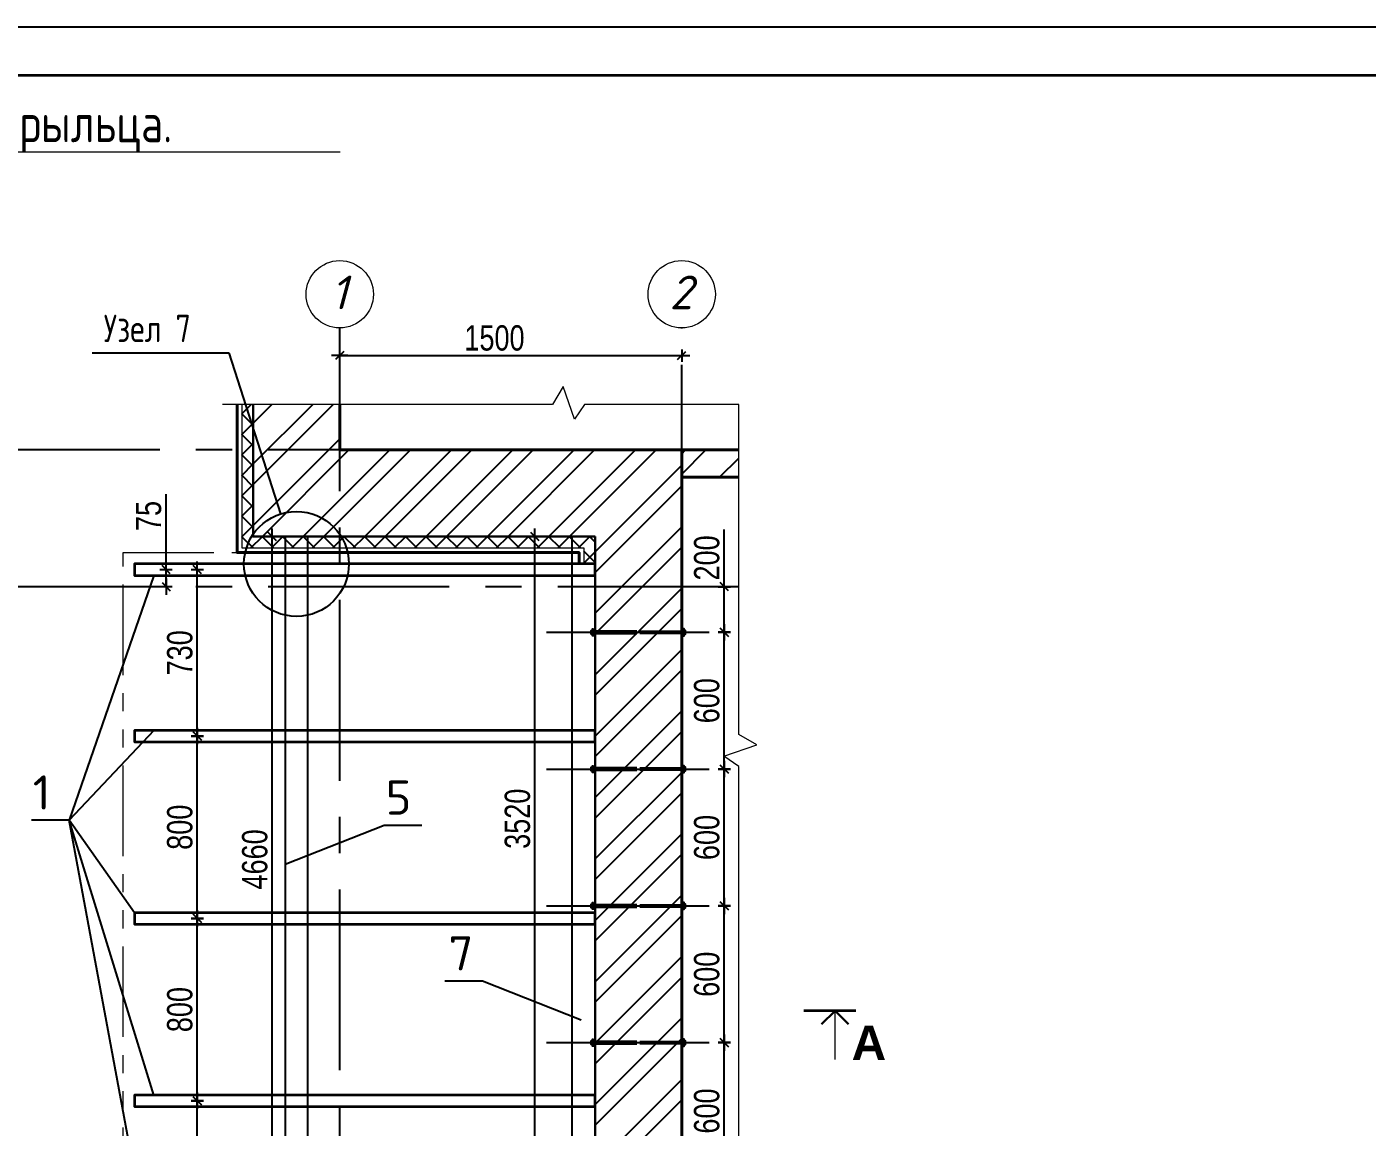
# Model space of a CAD drawing. Extents: x -12289450 to -10763036, y -7834513 to -6150123.
# Drawn here: x -10969917 to -10964037, y -7677088 to -7672261 of the extents above; entities that cross this region are included whole.
import ezdxf

# ---------------------------------------------------------------- set-up
doc = ezdxf.new("R2010")
doc.units = 0
doc.header["$LTSCALE"] = 25
doc.header["$PDMODE"] = 35
doc.linetypes.add('CENTER', pattern=[50.8, 31.75, -6.35, 6.35, -6.35])
doc.linetypes.add('PHANTOM2', pattern=[31.75, 15.875, -3.175, 3.175, -3.175, 3.175, -3.175])
doc.layers.get('DefPoints').update_dxf_attribs({"color": 10, "lineweight": 30})
for name, color, linetype in [('001-ПЕРЕГОРОДКИ', 5, 'Continuous'), ('004-ВСПЛИНИИ', 15, 'Continuous'), ('005-РАЗМЕРЫ', 252, 'Continuous'), ('008-ШТРИХОВКА', 252, 'Continuous'), ('010-MEBEL', 3, 'Continuous'), ('014-ОСИ', 251, 'CENTER'), ('Annotation - Text', 7, 'Continuous'), ('ArchiCAD', 7, 'Continuous'), ('EEE', 7, 'Continuous'), ('Крыши', 7, 'Continuous'), ('Новое', 51, 'Continuous')]:
    doc.layers.add(name, color=color, linetype=linetype)
for name, color, linetype, lineweight in [('Перегор', 4, 'Continuous', 20), ('Стена', 7, 'Continuous', 5), ('СТЕНЫ', 5, 'Continuous', 40)]:
    doc.layers.add(name, color=color, linetype=linetype, lineweight=lineweight)
doc.styles.add('gismo', font='isocpeui.ttf')
doc.styles.add('GOST 2.304', font='cs_gost2304.shx')
doc.styles.add('ROMANT', font='romant.shx', dxfattribs={"height": 2})
doc.styles.add('RUSS', font='russ', dxfattribs={"width": 0.8})
doc.styles.add('TXT0', font='txt', dxfattribs={"width": 0.8})
doc.styles.add('СГЕНЕРИР_СТИЛЬ_1', font='arialbd.ttf')
doc.dimstyles.new('RUSS100', dxfattribs={"dimscale": 100, "dimtxt": 2, "dimasz": 1, "dimexe": 0.5, "dimexo": 3, "dimgap": 0.5, "dimtad": 1, "dimdec": 0, "dimrnd": 2.5, "dimzin": 0, "dimdsep": 46, "dimtxsty": 'RUSS', "dimblk1": 'ARCHTICK', "dimblk2": 'ARCHTICK', "dimsah": 1, "dimcen": 3, "dimdle": 1, "dimadec": 0, "dimazin": 2, "dimtp": 6, "dimtm": 6, "dimtfac": 3, "dimtdec": 0, "dimtmove": 2, "dimatfit": 3, "dimldrblk": 'NONE', "dimfxl": 0, "dimtolj": 1, "dimtzin": 0, "dimarcsym": 0})
doc.dimstyles.new('Копия РАЗМЕРЫ22', dxfattribs={"dimscale": 30, "dimtxt": 3.7, "dimasz": 0.06, "dimexe": 0, "dimexo": 0, "dimgap": 0.7, "dimtad": 1, "dimdec": 0, "dimzin": 0, "dimdsep": 46, "dimtxsty": 'TXT0', "dimblk1": 'A8MITTA', "dimblk2": 'A8MITTA', "dimsah": 1, "dimcen": 0.2, "dimse1": 1, "dimse2": 1, "dimadec": 0, "dimazin": 0, "dimtp": 6, "dimtm": 6, "dimtfac": 1, "dimtdec": 0, "dimtofl": 0, "dimtmove": 0, "dimatfit": 3, "dimldrblk": 'A8MITTA', "dimfxl": 0, "dimtolj": 1, "dimtzin": 0, "dimarcsym": 0})

# ---------------------------------------------------------------- blocks, each defined once
blk = doc.blocks.new('A8MITTA', base_point=(3180, 3140))
for p, q in [((3160, 3140), (3200, 3140)), ((3170, 3130), (3190, 3150)), ((3180, 3155), (3180, 3125))]:
    blk.add_line(p, q)
blk = doc.blocks.new('*D911')
at = {"layer": '005-РАЗМЕРЫ', "color": 0, "lineweight": -2, "transparency": 16777216}
blk.add_line((-10968542.1, -7673703.3), (-10967045.7, -7673703.3), dxfattribs=at)
at = {"layer": 'DefPoints', "color": 0, "transparency": 16777216}
for p in [(-10967043.9, -7673703.3), (-10968543.9, -7673748.8), (-10967043.9, -7673748.8)]:
    blk.add_point(p, dxfattribs=at)
at = {"layer": '005-РАЗМЕРЫ', "color": 0, "lineweight": -2, "transparency": 16777216, "xscale": 1.8, "yscale": 1.8, "zscale": 1.8, "rotation": 180}
blk.add_blockref('A8MITTA', (-10968543.9, -7673703.3), dxfattribs=at)
at = {"layer": '005-РАЗМЕРЫ', "color": 0, "lineweight": -2, "transparency": 16777216, "xscale": 1.8, "yscale": 1.8, "zscale": 1.8}
blk.add_blockref('A8MITTA', (-10967043.9, -7673703.3), dxfattribs=at)
at = {"layer": '005-РАЗМЕРЫ', "color": 0, "transparency": 16777216, "insert": (-10967865.2, -7673626.8), "char_height": 111, "attachment_point": 5, "style": 'TXT0'}
blk.add_mtext('\\A1;1500', dxfattribs=at)
blk = doc.blocks.new('*D913')
at = {"layer": '005-РАЗМЕРЫ', "color": 0, "lineweight": -2, "transparency": 16777216}
blk.add_line((-10969168.8, -7677770.8), (-10969168.8, -7676974.4), dxfattribs=at)
at = {"layer": 'DefPoints', "color": 0, "transparency": 16777216}
for p in [(-10969443.9, -7676972.6), (-10969168.8, -7676972.6), (-10969443.9, -7677772.6)]:
    blk.add_point(p, dxfattribs=at)
at = {"layer": '005-РАЗМЕРЫ', "color": 0, "lineweight": -2, "transparency": 16777216, "xscale": 1.8, "yscale": 1.8, "zscale": 1.8}
for p, rotation in [((-10969168.8, -7676972.6), 90), ((-10969168.8, -7677772.6), 270)]:
    blk.add_blockref('A8MITTA', p, dxfattribs=dict(at, rotation=rotation))
at = {"layer": '005-РАЗМЕРЫ', "color": 0, "transparency": 16777216, "insert": (-10969245.3, -7677372.6), "char_height": 111, "attachment_point": 5, "rotation": 90, "style": 'TXT0'}
blk.add_mtext('\\A1;800', dxfattribs=at)
blk = doc.blocks.new('*D914')
at = {"layer": '005-РАЗМЕРЫ', "color": 0, "lineweight": -2, "transparency": 16777216}
blk.add_line((-10969168.8, -7676970.8), (-10969168.8, -7676174.4), dxfattribs=at)
at = {"layer": 'DefPoints', "color": 0, "transparency": 16777216}
for p in [(-10969443.9, -7676172.6), (-10969168.8, -7676172.6), (-10969443.9, -7676972.6)]:
    blk.add_point(p, dxfattribs=at)
at = {"layer": '005-РАЗМЕРЫ', "color": 0, "lineweight": -2, "transparency": 16777216, "xscale": 1.8, "yscale": 1.8, "zscale": 1.8}
for p, rotation in [((-10969168.8, -7676172.6), 90), ((-10969168.8, -7676972.6), 270)]:
    blk.add_blockref('A8MITTA', p, dxfattribs=dict(at, rotation=rotation))
at = {"layer": '005-РАЗМЕРЫ', "color": 0, "transparency": 16777216, "insert": (-10969245.3, -7676572.6), "char_height": 111, "attachment_point": 5, "rotation": 90, "style": 'TXT0'}
blk.add_mtext('\\A1;800', dxfattribs=at)
blk = doc.blocks.new('*D915')
at = {"layer": '005-РАЗМЕРЫ', "color": 0, "lineweight": -2, "transparency": 16777216}
blk.add_line((-10969168.8, -7676170.8), (-10969168.8, -7675374.4), dxfattribs=at)
at = {"layer": 'DefPoints', "color": 0, "transparency": 16777216}
for p in [(-10969443.9, -7675372.6), (-10969168.8, -7675372.6), (-10969443.9, -7676172.6)]:
    blk.add_point(p, dxfattribs=at)
at = {"layer": '005-РАЗМЕРЫ', "color": 0, "lineweight": -2, "transparency": 16777216, "xscale": 1.8, "yscale": 1.8, "zscale": 1.8}
for p, rotation in [((-10969168.8, -7675372.6), 90), ((-10969168.8, -7676172.6), 270)]:
    blk.add_blockref('A8MITTA', p, dxfattribs=dict(at, rotation=rotation))
at = {"layer": '005-РАЗМЕРЫ', "color": 0, "transparency": 16777216, "insert": (-10969245.3, -7675772.6), "char_height": 111, "attachment_point": 5, "rotation": 90, "style": 'TXT0'}
blk.add_mtext('\\A1;800', dxfattribs=at)
blk = doc.blocks.new('*D916')
at = {"layer": '005-РАЗМЕРЫ', "color": 0, "lineweight": -2, "transparency": 16777216}
blk.add_line((-10969168.8, -7675370.8), (-10969168.8, -7674644.4), dxfattribs=at)
at = {"layer": 'DefPoints', "color": 0, "transparency": 16777216}
for p in [(-10969443.9, -7674642.6), (-10969168.8, -7674642.6), (-10969443.9, -7675372.6)]:
    blk.add_point(p, dxfattribs=at)
at = {"layer": '005-РАЗМЕРЫ', "color": 0, "lineweight": -2, "transparency": 16777216, "xscale": 1.8, "yscale": 1.8, "zscale": 1.8}
for p, rotation in [((-10969168.8, -7674642.6), 90), ((-10969168.8, -7675372.6), 270)]:
    blk.add_blockref('A8MITTA', p, dxfattribs=dict(at, rotation=rotation))
at = {"layer": '005-РАЗМЕРЫ', "color": 0, "transparency": 16777216, "insert": (-10969245.3, -7675007.6), "char_height": 111, "attachment_point": 5, "rotation": 90, "style": 'TXT0'}
blk.add_mtext('\\A1;730', dxfattribs=at)
blk = doc.blocks.new('*D917')
at = {"layer": '005-РАЗМЕРЫ', "color": 0, "lineweight": -2, "transparency": 16777216}
for p, q in [((-10969305.6, -7674642.6), (-10969305.6, -7674312.2)), ((-10969305.6, -7674715.8), (-10969305.6, -7674644.4))]:
    blk.add_line(p, q, dxfattribs=at)
at = {"layer": 'DefPoints', "color": 0, "transparency": 16777216}
for p in [(-10969443.9, -7674642.6), (-10969493.9, -7674717.6), (-10969305.6, -7674717.6)]:
    blk.add_point(p, dxfattribs=at)
at = {"layer": '005-РАЗМЕРЫ', "color": 0, "lineweight": -2, "transparency": 16777216, "xscale": 1.8, "yscale": 1.8, "zscale": 1.8}
for p, rotation in [((-10969305.6, -7674642.6), 90), ((-10969305.6, -7674717.6), 270)]:
    blk.add_blockref('A8MITTA', p, dxfattribs=dict(at, rotation=rotation))
at = {"layer": '005-РАЗМЕРЫ', "color": 0, "transparency": 16777216, "insert": (-10969382.1, -7674407.2), "char_height": 111, "attachment_point": 5, "rotation": 90, "style": 'TXT0'}
blk.add_mtext('\\A1;75', dxfattribs=at)
blk = doc.blocks.new('*D919')
at = {"layer": '005-РАЗМЕРЫ', "color": 0, "lineweight": -2, "transparency": 16777216}
blk.add_line((-10968839.9, -7679155.8), (-10968839.9, -7674499.4), dxfattribs=at)
at = {"layer": 'DefPoints', "color": 0, "transparency": 16777216}
for p in [(-10968839.9, -7674497.6), (-10968783.9, -7674497.6), (-10968783.9, -7679157.6)]:
    blk.add_point(p, dxfattribs=at)
at = {"layer": '005-РАЗМЕРЫ', "color": 0, "lineweight": -2, "transparency": 16777216, "xscale": 1.8, "yscale": 1.8, "zscale": 1.8}
for p, rotation in [((-10968839.9, -7674497.6), 90), ((-10968839.9, -7679157.6), 270)]:
    blk.add_blockref('A8MITTA', p, dxfattribs=dict(at, rotation=rotation))
at = {"layer": '005-РАЗМЕРЫ', "color": 0, "transparency": 16777216, "insert": (-10968916.4, -7675913.8), "char_height": 111, "attachment_point": 5, "rotation": 90, "style": 'TXT0'}
blk.add_mtext('\\A1;4660', dxfattribs=at)
blk = doc.blocks.new('_ArchTick')
at = {"color": 0, "linetype": 'ByBlock', "const_width": 0.15}
blk.add_lwpolyline([(-0.5, -0.5), (0.5, 0.5)], dxfattribs=at)
blk = doc.blocks.new('*D952')
at = {"layer": '005-РАЗМЕРЫ', "color": 0, "lineweight": -2, "transparency": 16777216}
blk.add_line((-10966857.1, -7677315.8), (-10966857.1, -7676719.4), dxfattribs=at)
at = {"layer": 'DefPoints', "color": 0, "transparency": 16777216}
for p in [(-10966917.2, -7676717.6), (-10966857.1, -7676717.6), (-10967132.2, -7677317.6)]:
    blk.add_point(p, dxfattribs=at)
at = {"layer": '005-РАЗМЕРЫ', "color": 0, "lineweight": -2, "transparency": 16777216, "xscale": 1.8, "yscale": 1.8, "zscale": 1.8}
for p, rotation in [((-10966857.1, -7676717.6), 90), ((-10966857.1, -7677317.6), 270)]:
    blk.add_blockref('A8MITTA', p, dxfattribs=dict(at, rotation=rotation))
at = {"layer": '005-РАЗМЕРЫ', "color": 0, "transparency": 16777216, "insert": (-10966933.6, -7677017.6), "char_height": 111, "attachment_point": 5, "rotation": 90, "style": 'TXT0'}
blk.add_mtext('\\A1;600', dxfattribs=at)
blk = doc.blocks.new('*D953')
at = {"layer": '005-РАЗМЕРЫ', "color": 0, "lineweight": -2, "transparency": 16777216}
blk.add_line((-10966857.1, -7676715.8), (-10966857.1, -7676119.4), dxfattribs=at)
at = {"layer": 'DefPoints', "color": 0, "transparency": 16777216}
for p in [(-10966917.2, -7676117.6), (-10966857.1, -7676117.6), (-10967132.2, -7676717.6)]:
    blk.add_point(p, dxfattribs=at)
at = {"layer": '005-РАЗМЕРЫ', "color": 0, "lineweight": -2, "transparency": 16777216, "xscale": 1.8, "yscale": 1.8, "zscale": 1.8}
for p, rotation in [((-10966857.1, -7676117.6), 90), ((-10966857.1, -7676717.6), 270)]:
    blk.add_blockref('A8MITTA', p, dxfattribs=dict(at, rotation=rotation))
at = {"layer": '005-РАЗМЕРЫ', "color": 0, "transparency": 16777216, "insert": (-10966933.6, -7676417.6), "char_height": 111, "attachment_point": 5, "rotation": 90, "style": 'TXT0'}
blk.add_mtext('\\A1;600', dxfattribs=at)
blk = doc.blocks.new('*D954')
at = {"layer": '005-РАЗМЕРЫ', "color": 0, "lineweight": -2, "transparency": 16777216}
blk.add_line((-10966857.1, -7676115.8), (-10966857.1, -7675519.4), dxfattribs=at)
at = {"layer": 'DefPoints', "color": 0, "transparency": 16777216}
for p in [(-10966917.2, -7675517.6), (-10966857.1, -7675517.6), (-10967132.2, -7676117.6)]:
    blk.add_point(p, dxfattribs=at)
at = {"layer": '005-РАЗМЕРЫ', "color": 0, "lineweight": -2, "transparency": 16777216, "xscale": 1.8, "yscale": 1.8, "zscale": 1.8}
for p, rotation in [((-10966857.1, -7675517.6), 90), ((-10966857.1, -7676117.6), 270)]:
    blk.add_blockref('A8MITTA', p, dxfattribs=dict(at, rotation=rotation))
at = {"layer": '005-РАЗМЕРЫ', "color": 0, "transparency": 16777216, "insert": (-10966933.6, -7675817.6), "char_height": 111, "attachment_point": 5, "rotation": 90, "style": 'TXT0'}
blk.add_mtext('\\A1;600', dxfattribs=at)
blk = doc.blocks.new('*D955')
at = {"layer": '005-РАЗМЕРЫ', "color": 0, "lineweight": -2, "transparency": 16777216}
blk.add_line((-10966857.1, -7675515.8), (-10966857.1, -7674919.4), dxfattribs=at)
at = {"layer": 'DefPoints', "color": 0, "transparency": 16777216}
for p in [(-10966917.2, -7674917.6), (-10966857.1, -7674917.6), (-10967132.2, -7675517.6)]:
    blk.add_point(p, dxfattribs=at)
at = {"layer": '005-РАЗМЕРЫ', "color": 0, "lineweight": -2, "transparency": 16777216, "xscale": 1.8, "yscale": 1.8, "zscale": 1.8}
for p, rotation in [((-10966857.1, -7674917.6), 90), ((-10966857.1, -7675517.6), 270)]:
    blk.add_blockref('A8MITTA', p, dxfattribs=dict(at, rotation=rotation))
at = {"layer": '005-РАЗМЕРЫ', "color": 0, "transparency": 16777216, "insert": (-10966933.6, -7675217.6), "char_height": 111, "attachment_point": 5, "rotation": 90, "style": 'TXT0'}
blk.add_mtext('\\A1;600', dxfattribs=at)
blk = doc.blocks.new('*D956')
at = {"layer": '005-РАЗМЕРЫ', "color": 0, "lineweight": -2, "transparency": 16777216}
for p, q in [((-10966857.1, -7674717.6), (-10966857.1, -7674466.6)), ((-10966857.1, -7674915.8), (-10966857.1, -7674719.4))]:
    blk.add_line(p, q, dxfattribs=at)
at = {"layer": 'DefPoints', "color": 0, "transparency": 16777216}
for p in [(-10966917.2, -7674717.6), (-10966857.1, -7674717.6), (-10967132.2, -7674917.6)]:
    blk.add_point(p, dxfattribs=at)
at = {"layer": '005-РАЗМЕРЫ', "color": 0, "lineweight": -2, "transparency": 16777216, "xscale": 1.8, "yscale": 1.8, "zscale": 1.8}
for p, rotation in [((-10966857.1, -7674717.6), 90), ((-10966857.1, -7674917.6), 270)]:
    blk.add_blockref('A8MITTA', p, dxfattribs=dict(at, rotation=rotation))
at = {"layer": '005-РАЗМЕРЫ', "color": 0, "transparency": 16777216, "insert": (-10966933.6, -7674591.2), "char_height": 111, "attachment_point": 5, "rotation": 90, "style": 'TXT0'}
blk.add_mtext('\\A1;200', dxfattribs=at)
blk = doc.blocks.new('*D961')
at = {"layer": '005-РАЗМЕРЫ', "color": 0, "lineweight": -2, "transparency": 16777216}
blk.add_line((-10967687.6, -7678015.8), (-10967687.6, -7674499.4), dxfattribs=at)
at = {"layer": 'DefPoints', "color": 0, "transparency": 16777216}
for p in [(-10967687.6, -7674497.6), (-10967523.9, -7674497.6), (-10967523.9, -7678017.6)]:
    blk.add_point(p, dxfattribs=at)
at = {"layer": '005-РАЗМЕРЫ', "color": 0, "lineweight": -2, "transparency": 16777216, "xscale": 1.8, "yscale": 1.8, "zscale": 1.8}
for p, rotation in [((-10967687.6, -7674497.6), 90), ((-10967687.6, -7678017.6), 270)]:
    blk.add_blockref('A8MITTA', p, dxfattribs=dict(at, rotation=rotation))
at = {"layer": '005-РАЗМЕРЫ', "color": 0, "transparency": 16777216, "insert": (-10967764.1, -7675735.4), "char_height": 111, "attachment_point": 5, "rotation": 90, "style": 'TXT0'}
blk.add_mtext('\\A1;3520', dxfattribs=at)

msp = doc.modelspace()

# ---------------------------------------------------------------- hatches: boundary and pattern name
at = {"layer": '008-ШТРИХОВКА', "ltscale": 3}
h = msp.add_hatch(dxfattribs=at)
h.set_pattern_fill('ANSI37', color=256, scale=20, style=0)
h.set_pattern_definition([(45, (-10968973.87, -7679347.64), (-44.9013, 44.9013), []), (135, (-10968973.87, -7679347.64), (-44.9013, -44.9013), [])])
h.paths.add_polyline_path([(-10967423.9, -7679297.6), (-10967423.9, -7679347.6), (-10966793.9, -7679347.6), (-10966793.9, -7679297.6)])
h.paths.add_polyline_path([(-10967473.9, -7674617.6), (-10967423.9, -7674617.6), (-10967423.9, -7674497.6), (-10968923.9, -7674497.6), (-10968923.9, -7673917.6), (-10968973.9, -7673917.6), (-10968973.9, -7674547.6), (-10967473.9, -7674547.6)])
h = msp.add_hatch(dxfattribs=at)
h.set_pattern_fill('ANSI32', color=256, scale=20)
h.set_pattern_definition([(45, (-10968923.87, -7679297.64), (-134.704, 134.704), []), (45, (-10968834.07, -7679297.64), (-134.704, 134.704), [])])
h.paths.add_polyline_path([(-10968543.9, -7673917.6), (-10968923.9, -7673917.6), (-10968923.9, -7674497.6), (-10967423.9, -7674497.6), (-10967423.9, -7679297.6), (-10966793.9, -7679297.6), (-10966793.9, -7678917.6), (-10967043.9, -7678917.6), (-10967043.9, -7678073), (-10967125.9, -7678073), (-10967125.9, -7677915.1), (-10967043.9, -7677915.1), (-10967043.9, -7674117.6), (-10968543.9, -7674117.6)])
h = msp.add_hatch(dxfattribs=at)
h.set_pattern_fill('ANSI32', color=256, scale=20)
h.set_pattern_definition([(45, (-10967043.87, -7677097.64), (-134.704, 134.704), []), (45, (-10966954.07, -7677097.64), (-134.704, 134.704), [])])
h.paths.add_polyline_path([(-10966793.9, -7674237.6), (-10966793.9, -7674117.6), (-10967043.9, -7674117.6), (-10967043.9, -7674237.6)])

# ---------------------------------------------------------------- linework, layer by layer
at = {"layer": '001-ПЕРЕГОРОДКИ', "lineweight": 35, "ltscale": 100}
msp.add_lwpolyline([(-10966280.3, -7676578), (-10966508.1, -7676578)], dxfattribs=at)
at = {"layer": '001-ПЕРЕГОРОДКИ', "lineweight": 18, "ltscale": 100}
msp.add_lwpolyline([(-10966371, -7676791), (-10966371, -7676578)], dxfattribs=at)
at = {"layer": '004-ВСПЛИНИИ', "color": 1}
for p, q in [((-10969629.8, -7673691.3), (-10969029.8, -7673691.3)), ((-10969029.8, -7673691.3), (-10968803.9, -7674398.4))]:
    msp.add_line(p, q, dxfattribs=at)
at = {"layer": '004-ВСПЛИНИИ', "color": 0, "lineweight": 0}
for points in [[(-10966793.9, -7673917.6), (-10967469.9, -7673917.6), (-10967514.8, -7673982.8), (-10967564.1, -7673838.5), (-10967610.4, -7673917.6), (-10969057.8, -7673917.6)], [(-10966793.9, -7679443), (-10966793.9, -7675505.6), (-10966859, -7675460.6), (-10966714.7, -7675411.4), (-10966793.9, -7675365.1), (-10966793.9, -7673917.6)]]:
    msp.add_lwpolyline(points, dxfattribs=at)
at = {"layer": '004-ВСПЛИНИИ', "color": 1}
msp.add_circle((-10968733.9, -7674617.6), 230.1, dxfattribs=at)
at = {"layer": '005-РАЗМЕРЫ', "color": 4, "lineweight": 35}
for points in [[(-10967493.9, -7674617.6), (-10969443.9, -7674617.6), (-10969443.9, -7674667.6), (-10967423.9, -7674667.6), (-10967423.9, -7674617.6)], [(-10967493.9, -7675347.6), (-10969443.9, -7675347.6), (-10969443.9, -7675397.6), (-10967423.9, -7675397.6), (-10967423.9, -7675347.6)], [(-10967493.9, -7676147.6), (-10969443.9, -7676147.6), (-10969443.9, -7676197.6), (-10967423.9, -7676197.6), (-10967423.9, -7676147.6)], [(-10967493.9, -7676947.6), (-10969443.9, -7676947.6), (-10969443.9, -7676997.6), (-10967423.9, -7676997.6), (-10967423.9, -7676947.6)]]:
    msp.add_lwpolyline(points, close=True, dxfattribs=at)
at = {"layer": '005-РАЗМЕРЫ', "color": 6, "lineweight": 25, "ltscale": 4}
for points in [[(-10967434.9, -7674917.6), (-10967434.9, -7674925.6), (-10967440.9, -7674925.6), (-10967440.9, -7674917.6), (-10967440.9, -7674917.6), (-10967440.9, -7674917.6), (-10967440.9, -7674909.6), (-10967434.9, -7674909.6), (-10967434.9, -7674925.6)], [(-10967430.9, -7674902.6), (-10967430.9, -7674917.6), (-10967430.9, -7674932.6), (-10967434.9, -7674932.6), (-10967434.9, -7674902.6), (-10967430.9, -7674902.6)], [(-10967240.9, -7674912.6), (-10967434.9, -7674912.6), (-10967434.9, -7674922.6), (-10967240.9, -7674922.6)], [(-10967226.9, -7674912.6), (-10967032.9, -7674912.6), (-10967032.9, -7674922.6), (-10967226.9, -7674922.6)], [(-10967036.9, -7674902.6), (-10967036.9, -7674917.6), (-10967036.9, -7674932.6), (-10967032.9, -7674932.6), (-10967032.9, -7674902.6), (-10967036.9, -7674902.6)], [(-10967032.9, -7674917.6), (-10967032.9, -7674925.6), (-10967026.9, -7674925.6), (-10967026.9, -7674917.6), (-10967026.9, -7674917.6), (-10967026.9, -7674917.6), (-10967026.9, -7674909.6), (-10967032.9, -7674909.6), (-10967032.9, -7674925.6)], [(-10967434.9, -7675517.6), (-10967434.9, -7675525.6), (-10967440.9, -7675525.6), (-10967440.9, -7675517.6), (-10967440.9, -7675517.6), (-10967440.9, -7675517.6), (-10967440.9, -7675509.6), (-10967434.9, -7675509.6), (-10967434.9, -7675525.6)], [(-10967430.9, -7675502.6), (-10967430.9, -7675517.6), (-10967430.9, -7675532.6), (-10967434.9, -7675532.6), (-10967434.9, -7675502.6), (-10967430.9, -7675502.6)], [(-10967240.9, -7675512.6), (-10967434.9, -7675512.6), (-10967434.9, -7675522.6), (-10967240.9, -7675522.6)], [(-10967226.9, -7675512.6), (-10967032.9, -7675512.6), (-10967032.9, -7675522.6), (-10967226.9, -7675522.6)], [(-10967036.9, -7675502.6), (-10967036.9, -7675517.6), (-10967036.9, -7675532.6), (-10967032.9, -7675532.6), (-10967032.9, -7675502.6), (-10967036.9, -7675502.6)], [(-10967032.9, -7675517.6), (-10967032.9, -7675525.6), (-10967026.9, -7675525.6), (-10967026.9, -7675517.6), (-10967026.9, -7675517.6), (-10967026.9, -7675517.6), (-10967026.9, -7675509.6), (-10967032.9, -7675509.6), (-10967032.9, -7675525.6)], [(-10967434.9, -7676117.6), (-10967434.9, -7676125.6), (-10967440.9, -7676125.6), (-10967440.9, -7676117.6), (-10967440.9, -7676117.6), (-10967440.9, -7676117.6), (-10967440.9, -7676109.6), (-10967434.9, -7676109.6), (-10967434.9, -7676125.6)], [(-10967430.9, -7676102.6), (-10967430.9, -7676117.6), (-10967430.9, -7676132.6), (-10967434.9, -7676132.6), (-10967434.9, -7676102.6), (-10967430.9, -7676102.6)], [(-10967240.9, -7676112.6), (-10967434.9, -7676112.6), (-10967434.9, -7676122.6), (-10967240.9, -7676122.6)], [(-10967226.9, -7676112.6), (-10967032.9, -7676112.6), (-10967032.9, -7676122.6), (-10967226.9, -7676122.6)], [(-10967036.9, -7676102.6), (-10967036.9, -7676117.6), (-10967036.9, -7676132.6), (-10967032.9, -7676132.6), (-10967032.9, -7676102.6), (-10967036.9, -7676102.6)], [(-10967032.9, -7676117.6), (-10967032.9, -7676125.6), (-10967026.9, -7676125.6), (-10967026.9, -7676117.6), (-10967026.9, -7676117.6), (-10967026.9, -7676117.6), (-10967026.9, -7676109.6), (-10967032.9, -7676109.6), (-10967032.9, -7676125.6)], [(-10967434.9, -7676717.6), (-10967434.9, -7676725.6), (-10967440.9, -7676725.6), (-10967440.9, -7676717.6), (-10967440.9, -7676717.6), (-10967440.9, -7676717.6), (-10967440.9, -7676709.6), (-10967434.9, -7676709.6), (-10967434.9, -7676725.6)], [(-10967430.9, -7676702.6), (-10967430.9, -7676717.6), (-10967430.9, -7676732.6), (-10967434.9, -7676732.6), (-10967434.9, -7676702.6), (-10967430.9, -7676702.6)], [(-10967240.9, -7676712.6), (-10967434.9, -7676712.6), (-10967434.9, -7676722.6), (-10967240.9, -7676722.6)], [(-10967226.9, -7676712.6), (-10967032.9, -7676712.6), (-10967032.9, -7676722.6), (-10967226.9, -7676722.6)], [(-10967036.9, -7676702.6), (-10967036.9, -7676717.6), (-10967036.9, -7676732.6), (-10967032.9, -7676732.6), (-10967032.9, -7676702.6), (-10967036.9, -7676702.6)], [(-10967032.9, -7676717.6), (-10967032.9, -7676725.6), (-10967026.9, -7676725.6), (-10967026.9, -7676717.6), (-10967026.9, -7676717.6), (-10967026.9, -7676717.6), (-10967026.9, -7676709.6), (-10967032.9, -7676709.6), (-10967032.9, -7676725.6)]]:
    msp.add_lwpolyline(points, dxfattribs=at)
at = {"layer": '010-MEBEL', "color": 3, "linetype": 'ByBlock', "lineweight": 25}
for points in [[(-10968783.9, -7674497.6), (-10968783.9, -7679157.6), (-10968683.9, -7679057.6), (-10968683.9, -7674497.6)], [(-10967423.9, -7674497.6), (-10967423.9, -7678017.6), (-10967523.9, -7678017.6), (-10967523.9, -7674497.6)]]:
    msp.add_lwpolyline(points, close=True, dxfattribs=at)
at = {"layer": '014-ОСИ'}
for points in [[(-10968543.9, -7679378.9), (-10968543.9, -7673582)], [(-10967043.9, -7679617.6), (-10967043.9, -7673582)], [(-10966793.9, -7674117.6), (-10970419.7, -7674117.6)], [(-10966793.9, -7674717.6), (-10970419.7, -7674717.6)], [(-10967637.6, -7674917.6), (-10966923.1, -7674917.6)], [(-10967637.6, -7675517.6), (-10966923.1, -7675517.6)], [(-10967637.6, -7676117.6), (-10966923.1, -7676117.6)], [(-10967637.6, -7676717.6), (-10966923.1, -7676717.6)]]:
    msp.add_lwpolyline(points, dxfattribs=at)
at = {"layer": 'Annotation - Text', "color": 0, "lineweight": 20}
for centre in [(-10968543.9, -7673434.5), (-10967043.9, -7673434.5)]:
    msp.add_circle(centre, 147.6, dxfattribs=at)
at = {"layer": 'ArchiCAD', "color": 7, "linetype": 'Continuous', "lineweight": 35}
msp.add_lwpolyline([(-10972171.1, -7672473.4), (-10955411.9, -7672473.4), (-10955411.9, -7684650.4), (-10972171.1, -7684650.4)], close=True, dxfattribs=at)
msp.add_lwpolyline([(-10972171.1, -7672473.4), (-10955411.9, -7672473.4), (-10955411.9, -7684650.4), (-10972171.1, -7684650.4)], close=True, dxfattribs=at)
at = {"layer": 'EEE', "lineweight": 15}
msp.add_line((-10971995, -7672810.2), (-10968542, -7672810.2), dxfattribs=at)
at = {"layer": 'Крыши', "color": 12, "linetype": 'PHANTOM2', "lineweight": 0}
for points in [[(-10967493.9, -7679867.6), (-10969493.9, -7679867.6), (-10969493.9, -7674567.6), (-10968993.9, -7674567.6)], [(-10967443.9, -7679367.6), (-10967443.9, -7679867.6), (-10969493.9, -7679867.6), (-10969493.9, -7674567.6), (-10968993.9, -7674567.6)]]:
    msp.add_lwpolyline(points, dxfattribs=at)
at = {"layer": 'Новое', "color": 7, "linetype": 'Continuous'}
msp.add_lwpolyline([(-10973019.7, -7672261.3), (-10955199.8, -7672261.3), (-10955199.8, -7684862.5), (-10973019.7, -7684862.5)], close=True, dxfattribs=at)
msp.add_lwpolyline([(-10973019.7, -7672261.3), (-10955199.8, -7672261.3), (-10955199.8, -7684862.5), (-10973019.7, -7684862.5)], close=True, dxfattribs=at)
at = {"layer": 'СТЕНЫ', "ltscale": 3}
for p, q in [((-10968543.9, -7673917.6), (-10968543.9, -7674117.6)), ((-10967043.9, -7674117.6), (-10967043.9, -7678917.6)), ((-10967493.9, -7674567.6), (-10967493.9, -7674617.6))]:
    msp.add_line(p, q, dxfattribs=at)
at = {"layer": 'СТЕНЫ', "lineweight": 30, "ltscale": 3}
msp.add_line((-10967423.9, -7679297.6), (-10967423.9, -7674497.6), dxfattribs=at)
at = {"layer": 'СТЕНЫ', "lineweight": 9, "ltscale": 3}
msp.add_line((-10967473.9, -7674547.6), (-10967473.9, -7674617.6), dxfattribs=at)
at = {"layer": 'СТЕНЫ', "ltscale": 3}
for points in [[(-10968993.9, -7673917.6), (-10968993.9, -7674567.6), (-10967493.9, -7674567.6), (-10967493.9, -7674617.6)], [(-10968543.9, -7674117.6), (-10966793.9, -7674117.6)], [(-10967043.9, -7674237.6), (-10966793.9, -7674237.6)]]:
    msp.add_lwpolyline(points, dxfattribs=at)
at = {"layer": 'СТЕНЫ', "lineweight": 9, "ltscale": 3}
msp.add_lwpolyline([(-10968973.9, -7673917.6), (-10968973.9, -7674547.6), (-10967473.9, -7674547.6), (-10967473.9, -7674617.6)], dxfattribs=at)
at = {"layer": 'СТЕНЫ', "lineweight": 30, "ltscale": 3}
for points in [[(-10968923.9, -7673917.6), (-10968923.9, -7674497.6), (-10967423.9, -7674497.6)], [(-10967423.9, -7674497.6), (-10967423.9, -7674857.6)]]:
    msp.add_lwpolyline(points, dxfattribs=at)
at = {"layer": 'СТЕНЫ', "color": 5, "lineweight": 30}
for points in [[(-10966371, -7676578), (-10966430.2, -7676637.2)], [(-10966371, -7676578), (-10966311.8, -7676637.2)]]:
    msp.add_lwpolyline(points, dxfattribs=at)

# ---------------------------------------------------------------- texts
at = {"layer": 'Annotation - Text', "color": 0, "lineweight": 25, "style": 'GOST 2.304'}
for s, height, p in [('План стропил навеса крыльца.', 169.714, (-10971962.9, -7672767.6)), ('Узел 7', 120, (-10969579.5, -7673644.4))]:
    msp.add_text(s, height=height, dxfattribs=at).set_placement(p)
at = {"layer": 'Annotation - Text', "color": 0, "lineweight": 25, "char_height": 147.6, "attachment_point": 2, "style": 'gismo'}
for s, insert in [('1', (-10968547.1, -7673352.6)), ('2', (-10967047.1, -7673352.6))]:
    msp.add_mtext(s, dxfattribs=dict(at, insert=insert))
at = {"layer": 'Annotation - Text', "color": 7, "linetype": 'Continuous', "lineweight": 0, "insert": (-10966222.6, -7676793.5), "char_height": 150, "attachment_point": 8, "style": 'СГЕНЕРИР_СТИЛЬ_1'}
msp.add_mtext('А', dxfattribs=at)
at = {"layer": 'Стена', "linetype": 'Continuous', "ltscale": 100, "style": 'ROMANT'}
for s, rotation, p in [('1', 360, (-10969890.6, -7675695.3)), ('5', 360, (-10968343.1, -7675717.4)), ('7', 0, (-10968067.1, -7676400.7))]:
    msp.add_text(s, height=150, rotation=rotation, dxfattribs=at).set_placement(p)

# ---------------------------------------------------------------- dimensions: what is measured, and where the dimension line sits
at = {"layer": '005-РАЗМЕРЫ', "color": 251}
dim = msp.add_linear_dim(base=(-10967043.9, -7673703.3), p1=(-10968543.9, -7673748.8), p2=(-10967043.9, -7673748.8), dimstyle='Копия РАЗМЕРЫ22', dxfattribs=at)
dim.commit()
dim.dimension.update_dxf_attribs({"geometry": '*D911', "text_midpoint": (-10967865.2, -7673703.3), "dimtype": 160})
for base, p1, p2, picture, middle in [((-10969305.6, -7674717.6), (-10969443.9, -7674642.6), (-10969493.9, -7674717.6), '*D917', (-10969305.6, -7674407.2)), ((-10968839.9, -7674497.6), (-10968783.9, -7679157.6), (-10968783.9, -7674497.6), '*D919', (-10968839.9, -7675913.8)), ((-10967687.6, -7674497.6), (-10967523.9, -7678017.6), (-10967523.9, -7674497.6), '*D961', (-10967687.6, -7675735.4))]:
    dim = msp.add_linear_dim(base=base, p1=p1, p2=p2, angle=90, dimstyle='Копия РАЗМЕРЫ22', dxfattribs=at)
    dim.commit()
    dim.dimension.update_dxf_attribs({"geometry": picture, "text_midpoint": middle, "dimtype": 160})
for base, p1, p2, picture, middle in [((-10966857.1, -7674717.6), (-10967132.2, -7674917.6), (-10966917.2, -7674717.6), '*D956', (-10966933.6, -7674591.2)), ((-10969168.8, -7674642.6), (-10969443.9, -7675372.6), (-10969443.9, -7674642.6), '*D916', (-10969245.3, -7675007.6)), ((-10966857.1, -7674917.6), (-10967132.2, -7675517.6), (-10966917.2, -7674917.6), '*D955', (-10966933.6, -7675217.6)), ((-10969168.8, -7675372.6), (-10969443.9, -7676172.6), (-10969443.9, -7675372.6), '*D915', (-10969245.3, -7675772.6)), ((-10966857.1, -7675517.6), (-10967132.2, -7676117.6), (-10966917.2, -7675517.6), '*D954', (-10966933.6, -7675817.6)), ((-10966857.1, -7676117.6), (-10967132.2, -7676717.6), (-10966917.2, -7676117.6), '*D953', (-10966933.6, -7676417.6)), ((-10969168.8, -7676172.6), (-10969443.9, -7676972.6), (-10969443.9, -7676172.6), '*D914', (-10969245.3, -7676572.6)), ((-10966857.1, -7676717.6), (-10967132.2, -7677317.6), (-10966917.2, -7676717.6), '*D952', (-10966933.6, -7677017.6)), ((-10969168.8, -7676972.6), (-10969443.9, -7677772.6), (-10969443.9, -7676972.6), '*D913', (-10969245.3, -7677372.6))]:
    dim = msp.add_linear_dim(base=base, p1=p1, p2=p2, angle=90, dimstyle='Копия РАЗМЕРЫ22', dxfattribs=at)
    dim.commit()
    dim.dimension.update_dxf_attribs({"geometry": picture, "text_midpoint": middle})

# ---------------------------------------------------------------- leaders
at = {"layer": 'Перегор', "color": 6, "linetype": 'Continuous', "ltscale": 4}
for points in [[(-10969359.4, -7674667.6), (-10969731.4, -7675741.9), (-10969896.5, -7675741.9)], [(-10969359.4, -7675347.6), (-10969731.4, -7675741.9), (-10969896.5, -7675741.9)], [(-10969443.9, -7676147.6), (-10969731.4, -7675741.9), (-10969896.5, -7675741.9)], [(-10969359.4, -7676947.6), (-10969731.4, -7675741.9), (-10969896.5, -7675741.9)], [(-10969359.4, -7677747.6), (-10969731.4, -7675741.9), (-10969896.5, -7675741.9)], [(-10968783, -7675935.3), (-10968349, -7675764), (-10968183.9, -7675764)], [(-10967484.3, -7676618.6), (-10967918.4, -7676447.3), (-10968083.4, -7676447.3)]]:
    msp.add_leader(points, dimstyle='RUSS100', override={"dimasz": 2, "dimgap": 0.5, "dimtad": 0, "dimfxl": 50}, dxfattribs=at)

doc.saveas('drawing.dxf')
